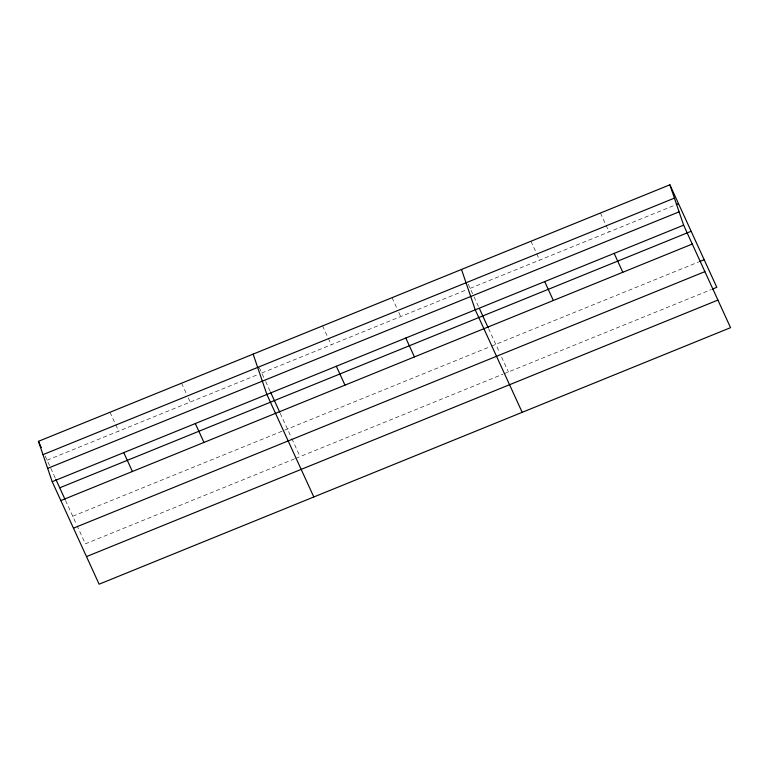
<?xml version="1.0" encoding="UTF-8"?>
<svg xmlns="http://www.w3.org/2000/svg" width="769" height="769" viewBox="0 0 769 769"><rect width="100%" height="100%" fill="white"/><g stroke="black" fill="none" stroke-linecap="round" stroke-linejoin="round"><path stroke-width="0.58" stroke-dasharray="3.85 2.88" d="M47.092 460.208L258.48 374.33M261.777 372.994L465.735 290.134M470.147 288.337L675.211 205.035M72.747 516.239L490.286 346.608M491.391 346.156L698.656 261.96M294.556 458.853L85.378 543.837L77.121 525.794M295.661 458.401L502.926 374.205M504.022 373.753L711.296 289.548M600.416 213.023L609.058 231.902M530.956 241.245L536.243 252.78M536.724 253.828L539.607 260.124M468.225 284.146L473.55 295.767M474.04 296.834L478.414 306.379M488.565 328.574L499.687 352.856M501.628 357.104L508.434 371.965M392.046 297.68L396.852 308.167M398.775 312.358L400.687 316.559M322.586 325.893L327.873 337.428M328.353 338.485L331.237 344.772M259.374 367.745L265.18 380.424M265.67 381.482L270.044 391.037M280.195 413.222L291.316 437.513M291.807 438.57L300.064 456.613M181.571 383.183L186.377 393.67M188.299 397.871L190.222 402.062M110.015 412.251L115.292 423.796M115.773 424.844L118.657 431.14M45.169 456.017L55.358 478.251M65.519 500.446L76.631 524.727"/><path stroke-width="1.15" d="M669.876 184.81L683.622 225.163L730.55 327.671L99.124 584.19L52.196 481.692L38.45 441.329L669.876 184.81L716.804 287.308L712.392 289.106M42.987 454.642L674.413 198.123M676.316 204.583L678.518 203.689M47.659 468.369L679.085 211.85M52.196 481.692L683.622 225.163M59.732 487.806L691.148 231.286M60.838 500.571L692.263 244.052M699.761 261.508L704.173 259.72M73.478 528.168L704.894 271.64M86.493 556.602L717.919 300.073M614.162 253.386L622.803 272.264M544.702 281.598L553.353 300.487M479.385 308.504L488.084 327.517M522.18 412.328L475.252 309.82L461.506 269.458M405.792 338.033L414.433 356.922M336.332 366.255L344.983 385.134M270.525 392.094L279.714 412.174M313.81 496.976L266.881 394.468L253.136 354.105M195.316 423.546L203.968 442.425M123.761 452.614L132.403 471.493M38.45 441.329L41.334 447.625M55.839 479.318L65.029 499.389"/></g></svg>
